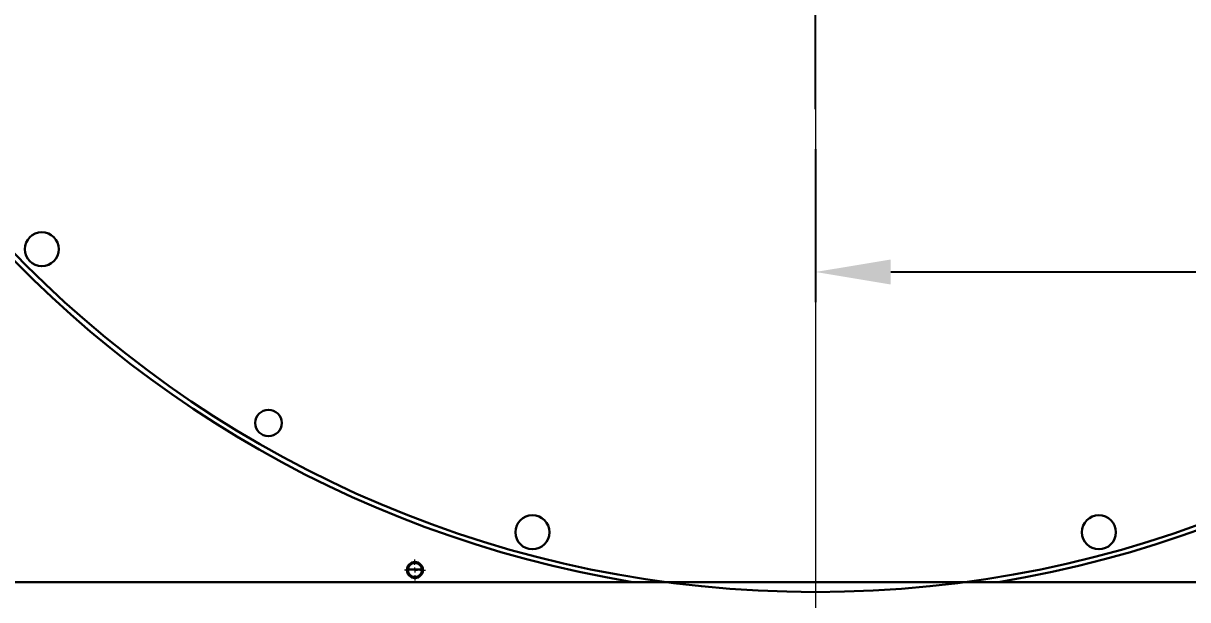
# Model space of a CAD drawing. Extents: x -25778 to -31, y 280 to 17100.
# Drawn here: x -11494 to -10331, y 11484 to 12059 of the extents above; entities that cross this region are included whole.
import ezdxf
from ezdxf.lldxf.tags import DXFTag

# ---------------------------------------------------------------- set-up
doc = ezdxf.new("R2010")
doc.units = 0
doc.header["$LTSCALE"] = 20
doc.header["$MEASUREMENT"] = 0
doc.header["$PDSIZE"] = -5
for name, color, linetype, lineweight in [('CENTRO', 7, 'CENTRO10', 13), ('CONTORNO', 3, 'Continuous', 30), ('COTA', 2, 'Continuous', 15)]:
    doc.layers.add(name, color=color, linetype=linetype, lineweight=lineweight)
doc.styles.add('ROMANS', font='romans.shx', dxfattribs={"width": 0.8, "height": 75})
tags = doc.linetypes.add('CENTRO10', pattern=[16.8, 10, -3, 0.8, -3]).pattern_tags.tags
tags[10:11] = [DXFTag(74, 4), DXFTag(75, 0), DXFTag(340, '0'), DXFTag(46, 1.0), DXFTag(50, 0.0), DXFTag(44, 0.0), DXFTag(45, 0.0)]
tags[8:9] = [DXFTag(74, 4), DXFTag(75, 0), DXFTag(340, '0'), DXFTag(46, 1.0), DXFTag(50, 0.0), DXFTag(44, 0.0), DXFTag(45, 0.0)]
tags[6:7] = [DXFTag(74, 4), DXFTag(75, 0), DXFTag(340, '0'), DXFTag(46, 1.0), DXFTag(50, 0.0), DXFTag(44, 0.0), DXFTag(45, 0.0)]
tags[4:5] = [DXFTag(74, 4), DXFTag(75, 0), DXFTag(340, '0'), DXFTag(46, 1.0), DXFTag(50, 0.0), DXFTag(44, 0.0), DXFTag(45, 0.0)]
doc.dimstyles.get("Standard").update_dxf_attribs({"dimscale": 30, "dimtxt": 75, "dimasz": 2.5, "dimexe": 1, "dimexo": 1, "dimgap": 1, "dimtad": 0, "dimrnd": 0.1, "dimdsep": 46, "dimtxsty": 'ROMANS', "dimcen": 0, "dimclrd": 256, "dimclre": 256, "dimclrt": 256, "dimadec": 0, "dimazin": 0, "dimtp": 0.1, "dimtm": 0.1, "dimtfac": 0.5, "dimtdec": 3, "dimtofl": 0, "dimtmove": 0, "dimatfit": 0, "dimfxl": 0, "dimtolj": 1, "dimarcsym": 0})

# ---------------------------------------------------------------- blocks, each defined once
blk = doc.blocks.new('SW_CENTERMARKSYMBOL_2')
at = {"layer": 'CENTRO', "color": 0}
for p, q in [((-5, 0), (-10.5, 0)), ((0, 0), (-2.5, 0)), ((0, 5), (0, 10.5)), ((0, 0), (0, 2.5)), ((0, 0), (0, -2.5)), ((0, 0), (2.5, 0)), ((5, 0), (10.5, 0)), ((0, -5), (0, -10.5))]:
    blk.add_line(p, q, dxfattribs=at)
blk = doc.blocks.new('*D98')
at = {"linetype": 'ByBlock'}
for p, q in [((-8937.6, 12457.3), (-8937.6, 12157.9)), ((-10702.6, 11973.8), (-10702.6, 12217.9)), ((-10627.6, 12187.9), (-9492.8, 12187.9)), ((-9012.6, 12187.9), (-9229.9, 12187.9))]:
    blk.add_line(p, q, dxfattribs=at)
for points in [[(-10627.6, 12200.4), (-10627.6, 12175.4), (-10702.6, 12187.9)], [(-9012.6, 12200.4), (-9012.6, 12175.4), (-8937.6, 12187.9)]]:
    blk.add_solid(points, dxfattribs=at)
at = {"layer": 'DEFPOINTS', "color": 0, "linetype": 'ByBlock'}
for p in [(-8937.6, 12487.3), (-8937.6, 12187.9), (-10702.6, 11943.8)]:
    blk.add_point(p, dxfattribs=at)
at = {"linetype": 'ByBlock', "insert": (-9361.4, 12187.9), "char_height": 75, "attachment_point": 5, "style": 'ROMANS'}
blk.add_mtext('\\A1;1765', dxfattribs=at)
blk = doc.blocks.new('*D100')
at = {"linetype": 'ByBlock'}
for p, q in [((-10702.6, 11933.8), (-10702.6, 11781)), ((-9432.5, 11816.3), (-9432.5, 11841)), ((-10627.6, 11811), (-10199, 11811)), ((-9507.5, 11811), (-9936.1, 11811))]:
    blk.add_line(p, q, dxfattribs=at)
for points in [[(-10627.6, 11823.5), (-10627.6, 11798.5), (-10702.6, 11811)], [(-9507.5, 11823.5), (-9507.5, 11798.5), (-9432.5, 11811)]]:
    blk.add_solid(points, dxfattribs=at)
at = {"layer": 'DEFPOINTS', "color": 0, "linetype": 'ByBlock'}
for p in [(-10702.6, 11963.8), (-9432.5, 11811), (-9432.5, 11786.3, 0)]:
    blk.add_point(p, dxfattribs=at)
at = {"linetype": 'ByBlock', "insert": (-10067.6, 11811), "char_height": 75, "attachment_point": 5, "style": 'ROMANS'}
blk.add_mtext('\\A1;1270', dxfattribs=at)

msp = doc.modelspace()

# ---------------------------------------------------------------- linework, layer by layer
at = {"layer": 'CENTRO'}
msp.add_line((-10702.581, 12606.25, 0.11), (-10702.581, 11281.25, 0.11), dxfattribs=at)
at = {"layer": 'CONTORNO'}
for p, q in [((-11095.599, 11513.75, 0.11), (-11109.563, 11513.75, 0.11)), ((-11677.581, 11501.25, 0.11), (-10885.269, 11501.25, 0.11)), ((-10519.893, 11501.25, 0.11), (-10885.269, 11501.25, 0.11)), ((-10519.893, 11501.25, 0.11), (-9727.581, 11501.25, 0.11))]:
    msp.add_line(p, q, dxfattribs=at)
for centre, radius in [((-10702.581, 12606.25, 0.11), 1115), ((-11475.095, 11833.736, 0.11), 17), ((-11248.831, 11660.117, 0.11), 13.25), ((-10985.341, 11550.976, 0.11), 17), ((-10419.821, 11550.976, 0.11), 17), ((-11102.581, 11513.25, 0.11), 8), ((-11102.581, 11513.25, 0.11), 7)]:
    msp.add_circle(centre, radius, dxfattribs=at)
msp.add_arc((-10702.581, 12606.25, 0.11), 1120, 279.38772, 260.61228, dxfattribs=at)

# ---------------------------------------------------------------- block references
at = {"layer": 'CENTRO'}
msp.add_blockref('SW_CENTERMARKSYMBOL_2', (-11102.581, 11513.25, 0.11), dxfattribs=at)

# ---------------------------------------------------------------- dimensions: what is measured, and where the dimension line sits
at = {"layer": 'COTA'}
dim = msp.add_linear_dim(base=(-8937.581, 12187.9, 0.11), p1=(-10702.581, 11943.75, 0.11), p2=(-8937.581, 12487.25, 0.11), dimstyle='Standard', dxfattribs=at)
dim.commit()
dim.dimension.update_dxf_attribs({"geometry": '*D98', "text_midpoint": (-9361.374, 12187.9, 0.11), "dimtype": 160})
dim = msp.add_linear_dim(base=(-9432.547, 11810.985, 0.11), p1=(-10702.581, 11963.75, 0.11), p2=(-9432.547, 11786.25, 0.109), dimstyle='Standard', dxfattribs=at)
dim.commit()
dim.dimension.update_dxf_attribs({"geometry": '*D100', "text_midpoint": (-10067.564, 11810.985, 0.11)})

doc.saveas('drawing.dxf')
